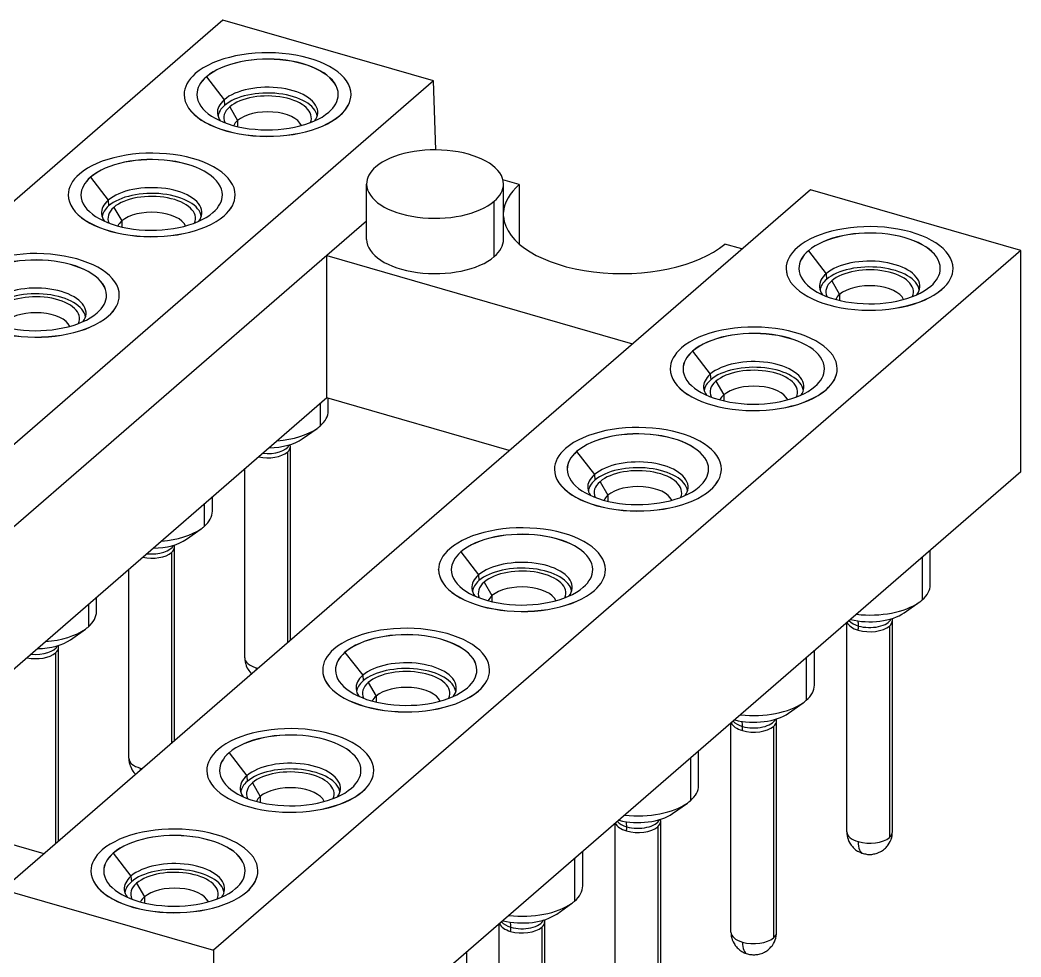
# Model space of a CAD drawing. Header units: millimetres. Extents: x 1 to 18.6, y 1 to 16.8.
# Drawn here: x 7.64 to 18.61, y 6.49 to 16.76 of the extents above; entities that cross this region are included whole.
import ezdxf

# ---------------------------------------------------------------- set-up
doc = ezdxf.new("R2010")
doc.units = ezdxf.units.MM
doc.layers.add('MAIN-1', color=7, linetype='Continuous')

msp = doc.modelspace()

# ---------------------------------------------------------------- linework, layer by layer
at = {"layer": 'MAIN-1', "color": 18, "linetype": 'Continuous', "lineweight": 25, "true_color": 0x000000}
for points in [[(9.867, 16.756), (1.017, 9.092)], [(12.175, 16.09), (9.867, 16.756)], [(9.685, 16.134), (9.685, 16.133)], [(9.685, 16.133), (9.88, 15.882)], [(12.175, 16.09), (3.325, 8.425)], [(12.201, 15.334), (12.175, 16.09)], [(9.441, 15.939), (9.441, 15.94)], [(9.581, 15.94), (9.581, 15.939)], [(11.131, 15.939), (11.131, 15.94)], [(11.271, 15.939), (11.271, 15.94)], [(9.88, 15.882), (9.884, 15.82)], [(9.941, 15.804), (10.027, 15.655)], [(11.149, 15.712), (11.149, 15.711)], [(10.027, 15.655), (10.027, 15.589)], [(8.415, 15.034), (8.415, 15.033)], [(8.415, 15.033), (8.61, 14.782)], [(11.442, 14.353), (11.442, 14.959)], [(13.115, 14.953), (12.936, 15.004)], [(12.942, 14.353), (12.942, 14.959)], [(13.115, 14.953), (13.115, 14.302)], [(16.306, 14.897), (7.456, 7.233)], [(8.171, 14.84), (8.171, 14.84)], [(8.311, 14.84), (8.311, 14.84)], [(9.861, 14.84), (9.861, 14.84)], [(10.001, 14.84), (10.001, 14.84)], [(18.614, 14.231), (16.306, 14.897)], [(8.61, 14.782), (8.614, 14.72)], [(8.671, 14.704), (8.757, 14.555)], [(12.841, 14.165), (12.841, 14.772)], [(9.879, 14.612), (9.879, 14.611)], [(8.757, 14.555), (8.757, 14.49)], [(11.442, 14.553), (11.006, 14.176)], [(15.556, 14.248), (15.367, 14.302)], [(11.006, 14.176), (4.985, 8.962)], [(18.614, 14.231), (9.764, 6.567)], [(11.006, 12.617), (11.006, 14.176)], [(11.006, 14.176), (14.356, 13.209)], [(16.284, 14.229), (16.284, 14.228)], [(16.284, 14.228), (16.479, 13.977)], [(18.614, 11.806), (18.614, 14.231)], [(16.04, 14.034), (16.04, 14.035)], [(16.18, 14.035), (16.18, 14.034)], [(16.479, 13.977), (16.483, 13.915)], [(17.73, 14.034), (17.73, 14.035)], [(17.87, 14.034), (17.87, 14.035)], [(16.54, 13.899), (16.626, 13.75)], [(8.591, 13.74), (8.591, 13.741)], [(8.731, 13.74), (8.731, 13.741)], [(16.626, 13.75), (16.626, 13.684)], [(17.748, 13.807), (17.748, 13.806)], [(8.609, 13.512), (8.609, 13.511)], [(15.014, 13.129), (15.014, 13.128)], [(15.014, 13.128), (15.209, 12.877)], [(14.77, 12.935), (14.77, 12.935)], [(14.91, 12.935), (14.91, 12.935)], [(15.209, 12.877), (15.213, 12.815)], [(16.46, 12.935), (16.46, 12.935)], [(16.6, 12.935), (16.6, 12.935)], [(15.27, 12.799), (15.356, 12.65)], [(15.356, 12.65), (15.356, 12.585)], [(16.478, 12.707), (16.478, 12.706)], [(11.006, 12.617), (5.906, 8.2)], [(10.932, 12.553), (10.932, 12.309)], [(13.006, 12.039), (11.006, 12.617)], [(11.021, 12.475), (11.021, 12.612)], [(10.736, 12.168), (10.899, 12.283)], [(10.606, 9.961), (10.606, 12.086)], [(10.573, 12.023), (10.573, 9.932)], [(13.744, 12.029), (13.744, 12.028)], [(13.744, 12.028), (13.939, 11.777)], [(18.614, 11.806), (9.764, 4.142)], [(10.106, 9.769), (10.106, 11.838)], [(13.5, 11.835), (13.5, 11.836)], [(13.64, 11.836), (13.64, 11.835)], [(13.939, 11.777), (13.943, 11.715)], [(15.19, 11.835), (15.19, 11.836)], [(15.33, 11.835), (15.33, 11.836)], [(14, 11.699), (14.086, 11.551)], [(9.751, 11.375), (9.751, 11.531)], [(14.086, 11.551), (14.086, 11.485)], [(15.208, 11.607), (15.208, 11.606)], [(9.662, 11.453), (9.662, 11.209)], [(9.466, 11.068), (9.629, 11.183)], [(9.336, 8.861), (9.336, 10.986)], [(9.303, 10.923), (9.303, 8.832)], [(12.474, 10.929), (12.669, 10.677)], [(12.474, 10.929), (12.474, 10.929)], [(17.531, 10.868), (17.531, 10.404)], [(17.62, 10.57), (17.62, 10.945)], [(8.836, 8.669), (8.836, 10.738)], [(12.23, 10.735), (12.23, 10.736)], [(12.37, 10.736), (12.37, 10.735)], [(12.669, 10.677), (12.673, 10.616)], [(13.92, 10.735), (13.92, 10.736)], [(14.06, 10.735), (14.06, 10.736)], [(12.73, 10.599), (12.816, 10.451)], [(8.481, 10.276), (8.481, 10.431)], [(12.816, 10.451), (12.816, 10.385)], [(13.938, 10.507), (13.938, 10.506)], [(8.392, 10.354), (8.392, 10.109)], [(17.335, 10.263), (17.498, 10.378)], [(16.705, 7.864), (16.705, 10.153)], [(17.172, 10.118), (17.172, 7.801)], [(17.205, 7.864), (17.205, 10.181)], [(8.196, 9.968), (8.359, 10.084)], [(8.066, 7.761), (8.066, 9.886)], [(8.033, 9.823), (8.033, 7.732)], [(10.106, 9.769), (10.107, 9.746)], [(11.204, 9.83), (11.204, 9.829)], [(11.204, 9.829), (11.399, 9.578)], [(16.261, 9.768), (16.261, 9.304)], [(16.35, 9.47), (16.35, 9.846)], [(10.107, 9.746), (10.11, 9.724)], [(10.11, 9.724), (10.116, 9.701)], [(10.116, 9.701), (10.12, 9.686)], [(10.12, 9.686), (10.123, 9.681)], [(10.123, 9.681), (10.134, 9.656)], [(10.134, 9.656), (10.143, 9.64)], [(10.143, 9.64), (10.15, 9.629)], [(10.15, 9.629), (10.16, 9.615)], [(10.16, 9.615), (10.172, 9.602)], [(10.172, 9.602), (10.181, 9.592)], [(10.96, 9.635), (10.96, 9.636)], [(11.1, 9.636), (11.1, 9.635)], [(11.399, 9.578), (11.403, 9.516)], [(12.65, 9.635), (12.65, 9.636)], [(12.79, 9.635), (12.79, 9.636)], [(11.46, 9.5), (11.546, 9.351)], [(11.546, 9.351), (11.546, 9.285)], [(12.668, 9.407), (12.668, 9.406)], [(16.065, 9.163), (16.228, 9.278)], [(15.435, 6.764), (15.435, 9.053)], [(15.902, 9.018), (15.902, 6.702)], [(15.935, 6.764), (15.935, 9.081)], [(8.836, 8.669), (8.837, 8.646)], [(9.934, 8.73), (9.934, 8.729)], [(9.934, 8.729), (10.129, 8.478)], [(14.991, 8.669), (14.991, 8.204)], [(15.08, 8.371), (15.08, 8.746)], [(8.837, 8.646), (8.84, 8.624)], [(8.84, 8.624), (8.846, 8.602)], [(8.846, 8.602), (8.85, 8.587)], [(8.85, 8.587), (8.853, 8.581)], [(8.853, 8.581), (8.864, 8.557)], [(8.864, 8.557), (8.873, 8.54)], [(8.873, 8.54), (8.88, 8.529)], [(8.88, 8.529), (8.89, 8.515)], [(8.89, 8.515), (8.902, 8.502)], [(8.902, 8.502), (8.911, 8.493)], [(9.69, 8.535), (9.69, 8.536)], [(9.83, 8.536), (9.83, 8.535)], [(10.129, 8.478), (10.133, 8.416)], [(11.38, 8.535), (11.38, 8.536)], [(11.52, 8.535), (11.52, 8.536)], [(10.19, 8.4), (10.276, 8.251)], [(7.906, 7.623), (5.592, 8.291)], [(10.276, 8.251), (10.276, 8.185)], [(11.398, 8.307), (11.398, 8.306)], [(14.795, 8.063), (14.958, 8.179)], [(14.165, 5.664), (14.165, 7.953)], [(14.632, 7.918), (14.632, 5.602)], [(14.665, 5.664), (14.665, 7.981)], [(16.705, 7.864), (16.706, 7.842)], [(16.706, 7.842), (16.709, 7.821)], [(16.709, 7.821), (16.714, 7.8)], [(16.714, 7.8), (16.719, 7.782)], [(17.191, 7.782), (17.197, 7.8)], [(17.197, 7.8), (17.202, 7.821)], [(17.202, 7.821), (17.204, 7.842)], [(17.204, 7.842), (17.205, 7.864)], [(16.719, 7.782), (16.72, 7.779)], [(16.72, 7.779), (16.729, 7.759)], [(16.729, 7.759), (16.739, 7.739)], [(16.739, 7.739), (16.746, 7.729)], [(16.746, 7.729), (16.753, 7.719)], [(16.753, 7.719), (16.766, 7.702)], [(16.766, 7.702), (16.774, 7.693)], [(16.774, 7.693), (16.783, 7.684)], [(16.783, 7.684), (16.791, 7.678)], [(17.12, 7.678), (17.128, 7.684)], [(17.128, 7.684), (17.136, 7.693)], [(17.136, 7.693), (17.144, 7.702)], [(17.144, 7.702), (17.152, 7.711)], [(17.152, 7.711), (17.159, 7.72)], [(17.159, 7.72), (17.171, 7.739)], [(17.171, 7.739), (17.182, 7.759)], [(17.182, 7.759), (17.19, 7.779)], [(17.19, 7.779), (17.191, 7.782)], [(8.664, 7.63), (8.664, 7.629)], [(8.664, 7.629), (8.859, 7.378)], [(13.81, 7.271), (13.81, 7.646)], [(16.791, 7.678), (16.802, 7.668)], [(16.802, 7.668), (16.813, 7.66)], [(16.813, 7.66), (16.824, 7.653)], [(16.824, 7.653), (16.826, 7.652)], [(16.826, 7.652), (16.839, 7.645)], [(16.839, 7.645), (16.851, 7.639)], [(16.851, 7.639), (16.857, 7.636)], [(16.857, 7.636), (16.871, 7.631)], [(16.871, 7.631), (16.885, 7.626)], [(16.885, 7.626), (16.898, 7.623)], [(16.898, 7.623), (16.91, 7.621)], [(16.91, 7.621), (16.921, 7.619)], [(16.921, 7.619), (16.933, 7.617)], [(16.933, 7.617), (16.944, 7.617)], [(16.944, 7.617), (16.955, 7.616)], [(16.955, 7.616), (16.966, 7.617)], [(16.966, 7.617), (16.978, 7.617)], [(16.978, 7.617), (16.989, 7.619)], [(16.989, 7.619), (17.001, 7.621)], [(17.001, 7.621), (17.013, 7.623)], [(17.013, 7.623), (17.026, 7.626)], [(17.026, 7.626), (17.039, 7.631)], [(17.039, 7.631), (17.053, 7.636)], [(17.053, 7.636), (17.06, 7.639)], [(17.06, 7.639), (17.072, 7.645)], [(17.072, 7.645), (17.085, 7.652)], [(17.085, 7.652), (17.086, 7.653)], [(17.086, 7.653), (17.097, 7.66)], [(17.097, 7.66), (17.109, 7.668)], [(17.109, 7.668), (17.12, 7.678)], [(13.721, 7.569), (13.721, 7.104)], [(8.42, 7.435), (8.42, 7.436)], [(8.56, 7.436), (8.56, 7.435)], [(8.859, 7.378), (8.863, 7.316)], [(10.11, 7.435), (10.11, 7.436)], [(10.25, 7.435), (10.25, 7.436)], [(8.92, 7.3), (9.006, 7.151)], [(7.456, 7.233), (9.764, 6.567)], [(9.006, 7.151), (9.006, 7.085)], [(10.128, 7.207), (10.128, 7.207)], [(13.525, 6.963), (13.688, 7.079)], [(12.895, 4.564), (12.895, 6.853)], [(13.362, 6.819), (13.362, 4.502)], [(13.395, 4.564), (13.395, 6.881)], [(15.435, 6.764), (15.436, 6.743)], [(15.436, 6.743), (15.439, 6.721)], [(15.439, 6.721), (15.444, 6.7)], [(15.444, 6.7), (15.449, 6.682)], [(15.921, 6.682), (15.927, 6.7)], [(15.927, 6.7), (15.932, 6.721)], [(15.932, 6.721), (15.934, 6.743)], [(15.934, 6.743), (15.935, 6.764)], [(15.449, 6.682), (15.45, 6.679)], [(15.45, 6.679), (15.459, 6.659)], [(15.459, 6.659), (15.469, 6.639)], [(15.469, 6.639), (15.476, 6.629)], [(15.476, 6.629), (15.483, 6.619)], [(15.483, 6.619), (15.496, 6.602)], [(15.496, 6.602), (15.504, 6.593)], [(15.504, 6.593), (15.513, 6.585)], [(15.513, 6.585), (15.521, 6.578)], [(15.85, 6.578), (15.858, 6.585)], [(15.858, 6.585), (15.866, 6.593)], [(15.866, 6.593), (15.874, 6.602)], [(15.874, 6.602), (15.882, 6.611)], [(15.882, 6.611), (15.889, 6.62)], [(15.889, 6.62), (15.901, 6.639)], [(15.901, 6.639), (15.912, 6.659)], [(15.912, 6.659), (15.92, 6.679)], [(15.92, 6.679), (15.921, 6.682)], [(9.764, 6.567), (9.764, 4.142)], [(12.54, 6.171), (12.54, 6.546)], [(15.521, 6.578), (15.532, 6.568)], [(15.532, 6.568), (15.543, 6.56)], [(15.543, 6.56), (15.554, 6.553)], [(15.554, 6.553), (15.556, 6.552)], [(15.556, 6.552), (15.569, 6.545)], [(15.569, 6.545), (15.581, 6.539)], [(15.581, 6.539), (15.587, 6.536)], [(15.587, 6.536), (15.601, 6.531)], [(15.601, 6.531), (15.615, 6.527)], [(15.615, 6.527), (15.628, 6.523)], [(15.628, 6.523), (15.64, 6.521)], [(15.64, 6.521), (15.651, 6.519)], [(15.651, 6.519), (15.663, 6.518)], [(15.663, 6.518), (15.674, 6.517)], [(15.674, 6.517), (15.685, 6.517)], [(15.685, 6.517), (15.696, 6.517)], [(15.696, 6.517), (15.708, 6.518)], [(15.708, 6.518), (15.719, 6.519)], [(15.719, 6.519), (15.731, 6.521)], [(15.731, 6.521), (15.743, 6.523)], [(15.743, 6.523), (15.756, 6.527)], [(15.756, 6.527), (15.769, 6.531)], [(15.769, 6.531), (15.783, 6.536)], [(15.783, 6.536), (15.79, 6.539)], [(15.79, 6.539), (15.802, 6.545)], [(15.802, 6.545), (15.815, 6.552)], [(15.815, 6.552), (15.816, 6.553)], [(15.816, 6.553), (15.827, 6.56)], [(15.827, 6.56), (15.839, 6.568)], [(15.839, 6.568), (15.85, 6.578)]]:
    msp.add_lwpolyline(points, dxfattribs=at)
for points in [[(11.271, 15.94), (11.271, 16.147), (10.993, 16.329), (10.593, 16.382), (10.193, 16.436), (9.771, 16.348), (9.564, 16.169)], [(11.131, 15.94), (11.131, 16.116), (10.896, 16.269), (10.557, 16.315), (10.218, 16.36), (9.86, 16.286), (9.685, 16.134)], [(11.131, 15.94), (11.13, 16.115), (10.895, 16.269), (10.556, 16.314), (10.217, 16.359), (9.86, 16.285), (9.685, 16.133)], [(10.906, 15.733), (10.916, 15.86), (10.753, 15.973), (10.51, 16.009), (10.266, 16.044), (10.006, 15.992), (9.88, 15.882)], [(9.441, 15.94), (9.441, 15.733), (9.719, 15.552), (10.119, 15.498), (10.519, 15.445), (10.942, 15.532), (11.149, 15.712)], [(9.441, 15.939), (9.441, 15.732), (9.719, 15.551), (10.119, 15.497), (10.519, 15.444), (10.942, 15.531), (11.149, 15.711)], [(9.581, 15.94), (9.581, 15.765), (9.817, 15.611), (10.156, 15.566), (10.494, 15.521), (10.852, 15.595), (11.027, 15.747)], [(10.9, 15.703), (10.883, 15.822), (10.712, 15.922), (10.479, 15.949), (10.245, 15.976), (10.004, 15.924), (9.884, 15.82)], [(10.825, 15.632), (10.876, 15.747), (10.751, 15.864), (10.531, 15.908), (10.31, 15.951), (10.059, 15.907), (9.941, 15.804)], [(10.728, 15.6), (10.695, 15.677), (10.57, 15.736), (10.415, 15.748), (10.26, 15.76), (10.106, 15.723), (10.027, 15.655)], [(12.942, 14.959), (12.942, 15.129), (12.714, 15.277), (12.386, 15.321), (12.058, 15.365), (11.712, 15.294), (11.542, 15.147)], [(10.001, 14.84), (10.001, 15.047), (9.723, 15.229), (9.323, 15.282), (8.923, 15.336), (8.501, 15.248), (8.294, 15.069)], [(9.861, 14.84), (9.861, 15.016), (9.626, 15.169), (9.287, 15.215), (8.948, 15.26), (8.59, 15.186), (8.415, 15.034)], [(9.861, 14.84), (9.86, 15.016), (9.625, 15.169), (9.286, 15.214), (8.947, 15.259), (8.59, 15.185), (8.415, 15.033)], [(9.636, 14.633), (9.646, 14.76), (9.483, 14.874), (9.24, 14.909), (8.996, 14.944), (8.736, 14.892), (8.61, 14.782)], [(11.442, 14.959), (11.442, 14.789), (11.67, 14.641), (11.998, 14.597), (12.325, 14.553), (12.672, 14.625), (12.841, 14.772)], [(8.171, 14.84), (8.171, 14.633), (8.449, 14.452), (8.849, 14.399), (9.249, 14.345), (9.672, 14.432), (9.879, 14.612)], [(8.171, 14.84), (8.171, 14.632), (8.449, 14.451), (8.849, 14.398), (9.249, 14.344), (9.672, 14.431), (9.879, 14.611)], [(8.311, 14.84), (8.311, 14.665), (8.547, 14.512), (8.886, 14.466), (9.224, 14.421), (9.582, 14.495), (9.757, 14.647)], [(9.63, 14.603), (9.613, 14.723), (9.442, 14.823), (9.209, 14.85), (8.975, 14.877), (8.734, 14.824), (8.614, 14.72)], [(9.555, 14.532), (9.606, 14.647), (9.481, 14.765), (9.261, 14.808), (9.04, 14.851), (8.789, 14.807), (8.671, 14.704)], [(9.458, 14.5), (9.425, 14.577), (9.3, 14.636), (9.145, 14.648), (8.99, 14.66), (8.836, 14.623), (8.757, 14.555)], [(12.942, 14.603), (12.964, 14.313), (13.366, 14.066), (13.929, 13.997), (14.491, 13.927), (15.077, 14.052), (15.367, 14.302)], [(17.87, 14.035), (17.87, 14.242), (17.592, 14.424), (17.192, 14.477), (16.792, 14.531), (16.37, 14.443), (16.163, 14.264)], [(17.73, 14.035), (17.73, 14.211), (17.495, 14.364), (17.156, 14.41), (16.817, 14.455), (16.46, 14.381), (16.284, 14.229)], [(17.73, 14.035), (17.73, 14.21), (17.494, 14.364), (17.155, 14.409), (16.816, 14.454), (16.459, 14.38), (16.284, 14.228)], [(11.442, 14.353), (11.442, 14.183), (11.67, 14.035), (11.998, 13.991), (12.325, 13.947), (12.672, 14.018), (12.841, 14.165)], [(8.731, 13.741), (8.731, 13.948), (8.453, 14.129), (8.053, 14.182), (7.653, 14.236), (7.231, 14.149), (7.024, 13.969)], [(8.591, 13.741), (8.591, 13.916), (8.356, 14.069), (8.017, 14.115), (7.678, 14.16), (7.32, 14.086), (7.145, 13.934)], [(8.591, 13.741), (8.59, 13.916), (8.355, 14.069), (8.016, 14.114), (7.677, 14.159), (7.32, 14.085), (7.145, 13.933)], [(17.505, 13.828), (17.515, 13.955), (17.352, 14.068), (17.109, 14.104), (16.865, 14.139), (16.606, 14.087), (16.479, 13.977)], [(17.499, 13.798), (17.482, 13.917), (17.311, 14.017), (17.078, 14.044), (16.844, 14.071), (16.603, 14.019), (16.483, 13.915)], [(17.424, 13.727), (17.475, 13.842), (17.351, 13.959), (17.13, 14.003), (16.909, 14.046), (16.658, 14.002), (16.54, 13.899)], [(16.04, 14.035), (16.04, 13.828), (16.318, 13.647), (16.718, 13.593), (17.119, 13.54), (17.541, 13.627), (17.748, 13.807)], [(16.04, 14.034), (16.04, 13.827), (16.318, 13.646), (16.718, 13.592), (17.119, 13.539), (17.541, 13.626), (17.748, 13.806)], [(16.18, 14.035), (16.18, 13.86), (16.416, 13.706), (16.755, 13.661), (17.094, 13.616), (17.451, 13.69), (17.626, 13.842)], [(8.366, 13.533), (8.376, 13.66), (8.213, 13.774), (7.97, 13.809), (7.726, 13.844), (7.466, 13.792), (7.34, 13.682)], [(17.327, 13.695), (17.294, 13.772), (17.17, 13.831), (17.014, 13.843), (16.859, 13.855), (16.705, 13.818), (16.626, 13.75)], [(6.901, 13.741), (6.901, 13.534), (7.179, 13.352), (7.579, 13.299), (7.979, 13.245), (8.402, 13.332), (8.609, 13.512)], [(6.901, 13.74), (6.901, 13.533), (7.179, 13.351), (7.579, 13.298), (7.979, 13.244), (8.402, 13.332), (8.609, 13.511)], [(7.041, 13.741), (7.041, 13.565), (7.277, 13.412), (7.616, 13.366), (7.954, 13.321), (8.312, 13.395), (8.487, 13.547)], [(8.36, 13.503), (8.343, 13.623), (8.172, 13.723), (7.939, 13.75), (7.705, 13.777), (7.464, 13.724), (7.344, 13.62)], [(8.285, 13.432), (8.336, 13.548), (8.211, 13.665), (7.991, 13.708), (7.77, 13.751), (7.519, 13.707), (7.401, 13.604)], [(8.188, 13.4), (8.155, 13.477), (8.03, 13.536), (7.875, 13.548), (7.72, 13.56), (7.566, 13.524), (7.487, 13.456)], [(16.6, 12.935), (16.6, 13.142), (16.322, 13.324), (15.922, 13.377), (15.522, 13.431), (15.1, 13.343), (14.893, 13.164)], [(16.46, 12.935), (16.46, 13.111), (16.225, 13.264), (15.886, 13.31), (15.547, 13.355), (15.19, 13.281), (15.014, 13.129)], [(16.46, 12.935), (16.46, 13.111), (16.224, 13.264), (15.885, 13.309), (15.546, 13.354), (15.189, 13.28), (15.014, 13.128)], [(16.235, 12.728), (16.245, 12.855), (16.082, 12.969), (15.839, 13.004), (15.595, 13.039), (15.336, 12.987), (15.209, 12.877)], [(16.229, 12.698), (16.212, 12.818), (16.041, 12.918), (15.808, 12.945), (15.574, 12.972), (15.333, 12.919), (15.213, 12.815)], [(14.77, 12.935), (14.77, 12.728), (15.048, 12.547), (15.448, 12.494), (15.849, 12.44), (16.271, 12.527), (16.478, 12.707)], [(14.77, 12.935), (14.77, 12.727), (15.048, 12.546), (15.448, 12.493), (15.849, 12.439), (16.271, 12.526), (16.478, 12.706)], [(14.91, 12.935), (14.91, 12.76), (15.146, 12.607), (15.485, 12.561), (15.824, 12.516), (16.181, 12.59), (16.356, 12.742)], [(16.154, 12.627), (16.205, 12.742), (16.081, 12.86), (15.86, 12.903), (15.639, 12.946), (15.388, 12.902), (15.27, 12.799)], [(16.057, 12.595), (16.024, 12.672), (15.9, 12.731), (15.744, 12.743), (15.589, 12.755), (15.435, 12.718), (15.356, 12.65)], [(15.33, 11.836), (15.33, 12.043), (15.052, 12.224), (14.652, 12.277), (14.252, 12.331), (13.83, 12.244), (13.623, 12.064)], [(15.19, 11.836), (15.19, 12.011), (14.955, 12.164), (14.616, 12.21), (14.277, 12.255), (13.92, 12.181), (13.744, 12.029)], [(15.19, 11.836), (15.19, 12.011), (14.954, 12.164), (14.615, 12.209), (14.276, 12.254), (13.919, 12.18), (13.744, 12.028)], [(14.965, 11.628), (14.975, 11.755), (14.812, 11.869), (14.569, 11.904), (14.325, 11.939), (14.066, 11.887), (13.939, 11.777)], [(14.959, 11.598), (14.942, 11.718), (14.771, 11.818), (14.538, 11.845), (14.304, 11.872), (14.063, 11.819), (13.943, 11.715)], [(13.5, 11.836), (13.5, 11.629), (13.778, 11.447), (14.178, 11.394), (14.579, 11.34), (15.001, 11.427), (15.208, 11.607)], [(13.5, 11.835), (13.5, 11.628), (13.778, 11.446), (14.178, 11.393), (14.579, 11.339), (15.001, 11.427), (15.208, 11.606)], [(13.64, 11.836), (13.64, 11.66), (13.876, 11.507), (14.215, 11.461), (14.554, 11.416), (14.911, 11.49), (15.086, 11.642)], [(14.884, 11.527), (14.935, 11.643), (14.811, 11.76), (14.59, 11.803), (14.369, 11.846), (14.118, 11.802), (14, 11.699)], [(14.787, 11.495), (14.754, 11.572), (14.63, 11.631), (14.474, 11.643), (14.319, 11.655), (14.165, 11.619), (14.086, 11.551)], [(14.06, 10.736), (14.06, 10.943), (13.782, 11.124), (13.382, 11.178), (12.982, 11.231), (12.56, 11.144), (12.353, 10.964)], [(13.92, 10.736), (13.92, 10.911), (13.685, 11.065), (13.346, 11.11), (13.007, 11.155), (12.65, 11.081), (12.474, 10.929)], [(13.92, 10.736), (13.92, 10.911), (13.684, 11.064), (13.345, 11.109), (13.006, 11.154), (12.649, 11.08), (12.474, 10.929)], [(13.695, 10.529), (13.705, 10.655), (13.542, 10.769), (13.299, 10.804), (13.055, 10.839), (12.796, 10.787), (12.669, 10.677)], [(13.689, 10.498), (13.672, 10.618), (13.501, 10.718), (13.268, 10.745), (13.034, 10.772), (12.793, 10.719), (12.673, 10.616)], [(12.23, 10.736), (12.23, 10.529), (12.508, 10.347), (12.908, 10.294), (13.309, 10.24), (13.731, 10.328), (13.938, 10.507)], [(12.23, 10.735), (12.23, 10.528), (12.508, 10.347), (12.908, 10.293), (13.309, 10.239), (13.731, 10.327), (13.938, 10.506)], [(12.37, 10.736), (12.37, 10.56), (12.606, 10.407), (12.945, 10.361), (13.284, 10.316), (13.641, 10.39), (13.816, 10.542)], [(13.614, 10.427), (13.665, 10.543), (13.541, 10.66), (13.32, 10.703), (13.099, 10.746), (12.848, 10.702), (12.73, 10.599)], [(13.517, 10.396), (13.484, 10.472), (13.36, 10.531), (13.204, 10.543), (13.049, 10.556), (12.895, 10.519), (12.816, 10.451)], [(12.79, 9.636), (12.79, 9.843), (12.512, 10.024), (12.112, 10.078), (11.712, 10.131), (11.29, 10.044), (11.083, 9.865)], [(16.833, 10.118), (16.901, 10.099), (16.982, 10.097), (17.053, 10.112), (17.124, 10.128), (17.176, 10.159), (17.193, 10.197)], [(12.65, 9.636), (12.65, 9.811), (12.415, 9.965), (12.076, 10.01), (11.737, 10.056), (11.38, 9.981), (11.204, 9.83)], [(12.65, 9.636), (12.65, 9.811), (12.414, 9.964), (12.075, 10.009), (11.736, 10.055), (11.379, 9.98), (11.204, 9.829)], [(12.425, 9.429), (12.435, 9.555), (12.272, 9.669), (12.029, 9.704), (11.785, 9.74), (11.526, 9.687), (11.399, 9.578)], [(12.419, 9.399), (12.402, 9.518), (12.231, 9.618), (11.998, 9.645), (11.764, 9.672), (11.523, 9.62), (11.403, 9.516)], [(10.96, 9.636), (10.96, 9.429), (11.238, 9.248), (11.638, 9.194), (12.039, 9.14), (12.461, 9.228), (12.668, 9.407)], [(10.96, 9.635), (10.96, 9.428), (11.238, 9.247), (11.638, 9.193), (12.039, 9.139), (12.461, 9.227), (12.668, 9.406)], [(11.1, 9.636), (11.1, 9.46), (11.336, 9.307), (11.675, 9.262), (12.014, 9.216), (12.371, 9.29), (12.546, 9.442)], [(12.344, 9.327), (12.395, 9.443), (12.271, 9.56), (12.05, 9.603), (11.829, 9.646), (11.578, 9.602), (11.46, 9.5)], [(12.247, 9.296), (12.214, 9.373), (12.09, 9.431), (11.934, 9.444), (11.779, 9.456), (11.625, 9.419), (11.546, 9.351)], [(11.52, 8.536), (11.52, 8.743), (11.242, 8.924), (10.842, 8.978), (10.442, 9.032), (10.02, 8.944), (9.813, 8.765)], [(15.563, 9.018), (15.631, 8.999), (15.712, 8.997), (15.783, 9.012), (15.854, 9.028), (15.906, 9.06), (15.923, 9.098)], [(11.38, 8.536), (11.38, 8.711), (11.145, 8.865), (10.806, 8.91), (10.467, 8.956), (10.11, 8.882), (9.934, 8.73)], [(11.38, 8.536), (11.38, 8.711), (11.144, 8.864), (10.805, 8.91), (10.466, 8.955), (10.109, 8.881), (9.934, 8.729)], [(11.155, 8.329), (11.165, 8.455), (11.002, 8.569), (10.759, 8.604), (10.515, 8.64), (10.256, 8.587), (10.129, 8.478)], [(11.149, 8.299), (11.132, 8.418), (10.961, 8.518), (10.728, 8.545), (10.494, 8.572), (10.253, 8.52), (10.133, 8.416)], [(9.69, 8.536), (9.69, 8.329), (9.968, 8.148), (10.368, 8.094), (10.769, 8.04), (11.191, 8.128), (11.398, 8.307)], [(9.69, 8.535), (9.69, 8.328), (9.968, 8.147), (10.368, 8.093), (10.769, 8.04), (11.191, 8.127), (11.398, 8.306)], [(9.83, 8.536), (9.83, 8.361), (10.066, 8.207), (10.405, 8.162), (10.744, 8.116), (11.101, 8.19), (11.276, 8.342)], [(11.074, 8.227), (11.125, 8.343), (11.001, 8.46), (10.78, 8.503), (10.559, 8.546), (10.308, 8.502), (10.19, 8.4)], [(10.977, 8.196), (10.944, 8.273), (10.82, 8.331), (10.664, 8.344), (10.509, 8.356), (10.355, 8.319), (10.276, 8.251)], [(10.25, 7.436), (10.25, 7.643), (9.972, 7.824), (9.572, 7.878), (9.172, 7.932), (8.75, 7.844), (8.543, 7.665)], [(14.293, 7.919), (14.361, 7.899), (14.442, 7.897), (14.513, 7.913), (14.584, 7.928), (14.636, 7.96), (14.653, 7.998)], [(10.11, 7.436), (10.11, 7.612), (9.875, 7.765), (9.536, 7.81), (9.197, 7.856), (8.84, 7.782), (8.664, 7.63)], [(10.11, 7.436), (10.11, 7.611), (9.874, 7.765), (9.535, 7.81), (9.196, 7.855), (8.839, 7.781), (8.664, 7.629)], [(9.885, 7.229), (9.895, 7.356), (9.732, 7.469), (9.489, 7.505), (9.245, 7.54), (8.986, 7.488), (8.859, 7.378)], [(9.879, 7.199), (9.862, 7.318), (9.691, 7.418), (9.458, 7.445), (9.224, 7.472), (8.983, 7.42), (8.863, 7.316)], [(8.42, 7.436), (8.42, 7.229), (8.698, 7.048), (9.098, 6.994), (9.499, 6.941), (9.921, 7.028), (10.128, 7.207)], [(8.42, 7.435), (8.42, 7.228), (8.698, 7.047), (9.098, 6.993), (9.499, 6.94), (9.921, 7.027), (10.128, 7.207)], [(8.56, 7.436), (8.56, 7.261), (8.796, 7.107), (9.135, 7.062), (9.474, 7.016), (9.831, 7.091), (10.006, 7.242)], [(9.804, 7.127), (9.855, 7.243), (9.731, 7.36), (9.51, 7.403), (9.289, 7.446), (9.038, 7.402), (8.92, 7.3)], [(9.707, 7.096), (9.674, 7.173), (9.55, 7.232), (9.394, 7.244), (9.239, 7.256), (9.085, 7.219), (9.006, 7.151)], [(13.023, 6.819), (13.091, 6.799), (13.172, 6.797), (13.243, 6.813), (13.314, 6.828), (13.366, 6.86), (13.383, 6.898)]]:
    msp.add_open_spline(points, degree=3, knots=[0, 0, 0, 0, 1, 1, 1, 2, 2, 2, 2], dxfattribs=at)
for points in [[(9.564, 16.169), (9.483, 16.099), (9.441, 16.021), (9.441, 15.94)], [(9.685, 16.134), (9.617, 16.075), (9.581, 16.008), (9.581, 15.94)], [(9.685, 16.133), (9.617, 16.075), (9.582, 16.008), (9.581, 15.94)], [(11.027, 15.747), (11.095, 15.805), (11.131, 15.872), (11.131, 15.94)], [(11.149, 15.712), (11.229, 15.781), (11.271, 15.86), (11.271, 15.94)], [(11.149, 15.711), (11.229, 15.78), (11.271, 15.859), (11.271, 15.939)], [(9.88, 15.882), (9.828, 15.837), (9.802, 15.785), (9.807, 15.733)], [(9.884, 15.82), (9.843, 15.784), (9.818, 15.744), (9.813, 15.703)], [(9.941, 15.804), (9.88, 15.752), (9.862, 15.69), (9.888, 15.632)], [(9.807, 15.733), (9.809, 15.705), (9.82, 15.678), (9.838, 15.652)], [(10.874, 15.652), (10.893, 15.678), (10.903, 15.705), (10.906, 15.733)], [(10.027, 15.655), (10.007, 15.638), (9.993, 15.62), (9.985, 15.6)], [(11.542, 15.147), (11.476, 15.09), (11.442, 15.025), (11.442, 14.959)], [(8.294, 15.069), (8.213, 15), (8.171, 14.921), (8.171, 14.84)], [(8.415, 15.034), (8.347, 14.975), (8.311, 14.908), (8.311, 14.84)], [(8.415, 15.033), (8.347, 14.975), (8.312, 14.908), (8.311, 14.84)], [(12.841, 14.772), (12.907, 14.829), (12.942, 14.893), (12.942, 14.959)], [(13.115, 14.953), (13.009, 14.861), (12.95, 14.758), (12.942, 14.653)], [(9.757, 14.647), (9.825, 14.706), (9.861, 14.772), (9.861, 14.84)], [(9.879, 14.611), (9.959, 14.68), (10.001, 14.759), (10.001, 14.84)], [(9.879, 14.612), (9.959, 14.681), (10.001, 14.76), (10.001, 14.84)], [(8.61, 14.782), (8.558, 14.737), (8.532, 14.685), (8.537, 14.633)], [(8.614, 14.72), (8.573, 14.684), (8.548, 14.644), (8.543, 14.603)], [(8.671, 14.704), (8.61, 14.652), (8.592, 14.59), (8.618, 14.532)], [(8.537, 14.633), (8.539, 14.606), (8.55, 14.578), (8.568, 14.552)], [(9.604, 14.552), (9.623, 14.578), (9.633, 14.606), (9.636, 14.633)], [(8.757, 14.555), (8.737, 14.538), (8.723, 14.52), (8.715, 14.5)], [(12.841, 14.165), (12.907, 14.222), (12.942, 14.287), (12.942, 14.353)], [(16.163, 14.264), (16.083, 14.194), (16.04, 14.116), (16.04, 14.035)], [(16.284, 14.229), (16.216, 14.17), (16.18, 14.103), (16.18, 14.035)], [(16.284, 14.228), (16.216, 14.17), (16.181, 14.103), (16.18, 14.035)], [(16.479, 13.977), (16.427, 13.932), (16.401, 13.88), (16.406, 13.828)], [(17.626, 13.842), (17.695, 13.9), (17.73, 13.967), (17.73, 14.035)], [(17.748, 13.807), (17.828, 13.876), (17.87, 13.955), (17.87, 14.035)], [(17.748, 13.806), (17.828, 13.875), (17.87, 13.954), (17.87, 14.034)], [(16.406, 13.828), (16.408, 13.8), (16.419, 13.773), (16.437, 13.747)], [(16.483, 13.915), (16.442, 13.879), (16.417, 13.839), (16.412, 13.798)], [(16.54, 13.899), (16.479, 13.847), (16.461, 13.785), (16.487, 13.727)], [(17.473, 13.747), (17.492, 13.773), (17.503, 13.8), (17.505, 13.828)], [(8.487, 13.547), (8.555, 13.606), (8.591, 13.673), (8.591, 13.741)], [(8.609, 13.512), (8.689, 13.581), (8.731, 13.66), (8.731, 13.741)], [(8.609, 13.511), (8.689, 13.58), (8.731, 13.659), (8.731, 13.74)], [(16.626, 13.75), (16.606, 13.733), (16.592, 13.715), (16.584, 13.695)], [(8.334, 13.452), (8.353, 13.478), (8.363, 13.506), (8.366, 13.533)], [(14.893, 13.164), (14.813, 13.095), (14.77, 13.016), (14.77, 12.935)], [(15.014, 13.129), (14.946, 13.07), (14.91, 13.003), (14.91, 12.935)], [(15.014, 13.128), (14.946, 13.07), (14.911, 13.003), (14.91, 12.935)], [(15.209, 12.877), (15.157, 12.832), (15.131, 12.78), (15.136, 12.728)], [(16.356, 12.742), (16.425, 12.801), (16.46, 12.867), (16.46, 12.935)], [(16.478, 12.706), (16.558, 12.775), (16.6, 12.854), (16.6, 12.935)], [(16.478, 12.707), (16.558, 12.776), (16.6, 12.855), (16.6, 12.935)], [(15.136, 12.728), (15.138, 12.701), (15.149, 12.673), (15.167, 12.647)], [(15.213, 12.815), (15.172, 12.779), (15.147, 12.739), (15.142, 12.698)], [(15.27, 12.799), (15.209, 12.747), (15.191, 12.685), (15.217, 12.627)], [(16.203, 12.647), (16.222, 12.673), (16.233, 12.701), (16.235, 12.728)], [(15.356, 12.65), (15.336, 12.633), (15.322, 12.615), (15.314, 12.595)], [(10.932, 12.309), (10.99, 12.36), (11.021, 12.417), (11.021, 12.475)], [(10.899, 12.283), (10.911, 12.292), (10.922, 12.3), (10.932, 12.309)], [(10.463, 12.147), (10.639, 12.161), (10.796, 12.211), (10.899, 12.283)], [(10.304, 12.01), (10.436, 11.996), (10.565, 12.037), (10.594, 12.102)], [(10.374, 12.07), (10.518, 12.072), (10.652, 12.109), (10.736, 12.168)], [(10.573, 12.023), (10.595, 12.042), (10.606, 12.064), (10.606, 12.086)], [(10.606, 12.086), (10.606, 12.092), (10.605, 12.098), (10.604, 12.104)], [(10.259, 11.97), (10.375, 11.946), (10.51, 11.969), (10.573, 12.023)], [(13.623, 12.064), (13.543, 11.995), (13.5, 11.916), (13.5, 11.836)], [(13.744, 12.029), (13.676, 11.97), (13.64, 11.904), (13.64, 11.836)], [(13.744, 12.028), (13.676, 11.97), (13.641, 11.903), (13.64, 11.836)], [(13.939, 11.777), (13.887, 11.732), (13.861, 11.681), (13.866, 11.628)], [(15.086, 11.642), (15.155, 11.701), (15.19, 11.768), (15.19, 11.836)], [(15.208, 11.607), (15.288, 11.676), (15.33, 11.755), (15.33, 11.836)], [(15.208, 11.606), (15.288, 11.675), (15.33, 11.754), (15.33, 11.835)], [(13.943, 11.715), (13.902, 11.68), (13.877, 11.64), (13.872, 11.598)], [(14, 11.699), (13.939, 11.647), (13.921, 11.586), (13.947, 11.527)], [(13.866, 11.628), (13.868, 11.601), (13.879, 11.573), (13.897, 11.547)], [(14.086, 11.551), (14.066, 11.533), (14.052, 11.515), (14.044, 11.495)], [(14.933, 11.547), (14.952, 11.573), (14.963, 11.601), (14.965, 11.628)], [(9.662, 11.209), (9.72, 11.26), (9.751, 11.317), (9.751, 11.375)], [(9.629, 11.183), (9.641, 11.192), (9.652, 11.2), (9.662, 11.209)], [(9.193, 11.047), (9.369, 11.062), (9.526, 11.111), (9.629, 11.183)], [(9.034, 10.91), (9.166, 10.896), (9.295, 10.937), (9.324, 11.003)], [(9.104, 10.97), (9.248, 10.973), (9.382, 11.009), (9.466, 11.068)], [(9.303, 10.923), (9.325, 10.942), (9.336, 10.964), (9.336, 10.986)], [(9.336, 10.986), (9.336, 10.992), (9.335, 10.998), (9.334, 11.004)], [(8.989, 10.871), (9.105, 10.846), (9.24, 10.869), (9.303, 10.923)], [(12.353, 10.964), (12.273, 10.895), (12.23, 10.816), (12.23, 10.736)], [(12.474, 10.929), (12.406, 10.87), (12.371, 10.803), (12.37, 10.736)], [(12.474, 10.929), (12.406, 10.871), (12.37, 10.804), (12.37, 10.736)], [(12.669, 10.677), (12.617, 10.632), (12.591, 10.581), (12.596, 10.529)], [(13.816, 10.542), (13.885, 10.601), (13.92, 10.668), (13.92, 10.736)], [(13.938, 10.507), (14.018, 10.577), (14.06, 10.655), (14.06, 10.736)], [(13.938, 10.506), (14.018, 10.576), (14.06, 10.655), (14.06, 10.735)], [(12.673, 10.616), (12.632, 10.58), (12.607, 10.54), (12.602, 10.498)], [(12.73, 10.599), (12.669, 10.547), (12.651, 10.486), (12.677, 10.427)], [(17.531, 10.404), (17.59, 10.455), (17.62, 10.512), (17.62, 10.57)], [(12.596, 10.529), (12.598, 10.501), (12.609, 10.474), (12.627, 10.447)], [(12.816, 10.451), (12.796, 10.434), (12.782, 10.415), (12.774, 10.396)], [(13.663, 10.447), (13.682, 10.474), (13.693, 10.501), (13.695, 10.529)], [(16.812, 10.246), (17.073, 10.217), (17.344, 10.269), (17.498, 10.378)], [(17.498, 10.378), (17.51, 10.387), (17.521, 10.395), (17.531, 10.404)], [(8.392, 10.109), (8.45, 10.16), (8.481, 10.217), (8.481, 10.276)], [(16.747, 10.189), (16.953, 10.138), (17.202, 10.169), (17.335, 10.263)], [(8.359, 10.084), (8.371, 10.092), (8.382, 10.101), (8.392, 10.109)], [(16.71, 10.157), (16.724, 10.121), (16.768, 10.09), (16.83, 10.072)], [(16.731, 10.176), (16.752, 10.152), (16.788, 10.131), (16.833, 10.118)], [(16.833, 10.118), (16.833, 10.139), (16.831, 10.158), (16.827, 10.174)], [(16.83, 10.072), (16.95, 10.038), (17.103, 10.058), (17.172, 10.118)], [(16.83, 10.072), (16.832, 10.088), (16.833, 10.104), (16.833, 10.118)], [(17.172, 10.118), (17.194, 10.137), (17.205, 10.159), (17.205, 10.181)], [(17.205, 10.181), (17.205, 10.187), (17.204, 10.193), (17.203, 10.199)], [(7.923, 9.947), (8.099, 9.962), (8.256, 10.011), (8.359, 10.084)], [(7.764, 9.81), (7.896, 9.796), (8.025, 9.837), (8.054, 9.903)], [(7.834, 9.87), (7.978, 9.873), (8.112, 9.909), (8.196, 9.968)], [(8.033, 9.823), (8.055, 9.842), (8.066, 9.864), (8.066, 9.886)], [(8.066, 9.886), (8.066, 9.892), (8.065, 9.898), (8.064, 9.904)], [(7.719, 9.771), (7.835, 9.746), (7.97, 9.769), (8.033, 9.823)], [(10.106, 9.769), (10.106, 9.724), (10.154, 9.683), (10.231, 9.661)], [(11.083, 9.865), (11.003, 9.795), (10.96, 9.716), (10.96, 9.636)], [(11.204, 9.83), (11.136, 9.771), (11.1, 9.704), (11.1, 9.636)], [(11.204, 9.829), (11.136, 9.77), (11.101, 9.704), (11.1, 9.636)], [(10.231, 9.661), (10.238, 9.659), (10.246, 9.657), (10.253, 9.655)], [(10.231, 9.661), (10.231, 9.653), (10.231, 9.645), (10.232, 9.637)], [(11.399, 9.578), (11.347, 9.532), (11.321, 9.481), (11.326, 9.429)], [(12.546, 9.442), (12.615, 9.501), (12.65, 9.568), (12.65, 9.636)], [(12.668, 9.407), (12.748, 9.477), (12.79, 9.556), (12.79, 9.636)], [(12.668, 9.406), (12.748, 9.476), (12.79, 9.555), (12.79, 9.635)], [(11.403, 9.516), (11.362, 9.48), (11.337, 9.44), (11.332, 9.399)], [(11.46, 9.5), (11.399, 9.447), (11.381, 9.386), (11.407, 9.327)], [(16.261, 9.304), (16.32, 9.355), (16.35, 9.412), (16.35, 9.47)], [(11.326, 9.429), (11.328, 9.401), (11.339, 9.374), (11.357, 9.348)], [(11.546, 9.351), (11.526, 9.334), (11.512, 9.315), (11.504, 9.296)], [(12.393, 9.348), (12.412, 9.374), (12.423, 9.401), (12.425, 9.429)], [(15.542, 9.146), (15.803, 9.117), (16.074, 9.169), (16.228, 9.278)], [(16.228, 9.278), (16.24, 9.287), (16.251, 9.295), (16.261, 9.304)], [(15.477, 9.089), (15.683, 9.038), (15.932, 9.069), (16.065, 9.163)], [(15.44, 9.057), (15.454, 9.021), (15.498, 8.991), (15.56, 8.972)], [(15.461, 9.076), (15.482, 9.052), (15.518, 9.032), (15.563, 9.018)], [(15.563, 9.018), (15.563, 9.039), (15.561, 9.058), (15.557, 9.074)], [(15.56, 8.972), (15.68, 8.938), (15.833, 8.958), (15.902, 9.018)], [(15.56, 8.972), (15.562, 8.988), (15.563, 9.004), (15.563, 9.018)], [(15.902, 9.018), (15.924, 9.037), (15.935, 9.059), (15.935, 9.081)], [(15.935, 9.081), (15.935, 9.087), (15.934, 9.093), (15.933, 9.099)], [(8.836, 8.669), (8.836, 8.624), (8.884, 8.583), (8.961, 8.561)], [(9.813, 8.765), (9.733, 8.695), (9.69, 8.616), (9.69, 8.536)], [(9.934, 8.73), (9.866, 8.671), (9.83, 8.604), (9.83, 8.536)], [(9.934, 8.729), (9.866, 8.67), (9.831, 8.604), (9.83, 8.536)], [(8.961, 8.561), (8.968, 8.559), (8.976, 8.557), (8.983, 8.555)], [(8.961, 8.561), (8.961, 8.553), (8.961, 8.545), (8.962, 8.537)], [(10.129, 8.478), (10.077, 8.433), (10.051, 8.381), (10.056, 8.329)], [(11.276, 8.342), (11.345, 8.401), (11.38, 8.468), (11.38, 8.536)], [(11.398, 8.307), (11.478, 8.377), (11.52, 8.456), (11.52, 8.536)], [(11.398, 8.306), (11.478, 8.376), (11.52, 8.455), (11.52, 8.535)], [(10.133, 8.416), (10.092, 8.38), (10.067, 8.34), (10.062, 8.299)], [(10.19, 8.4), (10.129, 8.348), (10.111, 8.286), (10.137, 8.227)], [(14.991, 8.204), (15.05, 8.255), (15.08, 8.312), (15.08, 8.371)], [(10.056, 8.329), (10.058, 8.301), (10.069, 8.274), (10.087, 8.248)], [(10.276, 8.251), (10.256, 8.234), (10.242, 8.215), (10.234, 8.196)], [(11.123, 8.248), (11.142, 8.274), (11.153, 8.301), (11.155, 8.329)], [(14.272, 8.046), (14.533, 8.017), (14.804, 8.069), (14.958, 8.179)], [(14.958, 8.179), (14.97, 8.187), (14.981, 8.196), (14.991, 8.204)], [(14.207, 7.99), (14.413, 7.938), (14.662, 7.969), (14.795, 8.063)], [(14.17, 7.957), (14.184, 7.922), (14.228, 7.891), (14.29, 7.873)], [(14.191, 7.976), (14.212, 7.952), (14.248, 7.932), (14.293, 7.919)], [(14.293, 7.919), (14.293, 7.939), (14.291, 7.958), (14.287, 7.974)], [(14.29, 7.873), (14.292, 7.889), (14.293, 7.904), (14.293, 7.919)], [(14.29, 7.873), (14.41, 7.838), (14.563, 7.859), (14.632, 7.918)], [(14.632, 7.918), (14.654, 7.937), (14.665, 7.959), (14.665, 7.981)], [(14.665, 7.981), (14.665, 7.987), (14.664, 7.993), (14.663, 7.999)], [(16.705, 7.864), (16.705, 7.819), (16.753, 7.778), (16.83, 7.756)], [(16.83, 7.756), (16.95, 7.721), (17.103, 7.742), (17.172, 7.801)], [(17.172, 7.801), (17.194, 7.82), (17.205, 7.842), (17.205, 7.864)], [(16.83, 7.756), (16.83, 7.685), (16.851, 7.636), (16.885, 7.626)], [(8.543, 7.665), (8.463, 7.595), (8.42, 7.516), (8.42, 7.436)], [(8.664, 7.63), (8.596, 7.571), (8.56, 7.504), (8.56, 7.436)], [(8.664, 7.629), (8.596, 7.57), (8.561, 7.504), (8.56, 7.436)], [(8.859, 7.378), (8.807, 7.333), (8.781, 7.281), (8.786, 7.229)], [(10.006, 7.242), (10.075, 7.301), (10.11, 7.368), (10.11, 7.436)], [(10.128, 7.207), (10.208, 7.277), (10.25, 7.356), (10.25, 7.436)], [(10.128, 7.207), (10.208, 7.276), (10.25, 7.355), (10.25, 7.435)], [(8.863, 7.316), (8.822, 7.28), (8.797, 7.24), (8.792, 7.199)], [(8.92, 7.3), (8.859, 7.248), (8.841, 7.186), (8.867, 7.127)], [(13.721, 7.104), (13.78, 7.155), (13.81, 7.212), (13.81, 7.271)], [(8.786, 7.229), (8.788, 7.201), (8.799, 7.174), (8.817, 7.148)], [(9.006, 7.151), (8.986, 7.134), (8.972, 7.115), (8.964, 7.096)], [(9.853, 7.148), (9.872, 7.174), (9.883, 7.201), (9.885, 7.229)], [(13.002, 6.946), (13.263, 6.917), (13.534, 6.97), (13.688, 7.079)], [(13.688, 7.079), (13.7, 7.087), (13.711, 7.096), (13.721, 7.104)], [(12.937, 6.89), (13.143, 6.838), (13.392, 6.869), (13.525, 6.963)], [(12.9, 6.857), (12.914, 6.822), (12.958, 6.791), (13.02, 6.773)], [(12.921, 6.876), (12.942, 6.852), (12.978, 6.832), (13.023, 6.819)], [(13.023, 6.819), (13.023, 6.839), (13.021, 6.858), (13.017, 6.874)], [(13.02, 6.773), (13.14, 6.738), (13.293, 6.759), (13.362, 6.819)], [(13.02, 6.773), (13.022, 6.789), (13.023, 6.804), (13.023, 6.819)], [(13.362, 6.819), (13.384, 6.838), (13.395, 6.859), (13.395, 6.881)], [(13.395, 6.881), (13.395, 6.887), (13.394, 6.893), (13.393, 6.899)], [(15.435, 6.764), (15.435, 6.719), (15.483, 6.678), (15.56, 6.656)], [(15.56, 6.656), (15.68, 6.621), (15.833, 6.642), (15.902, 6.702)], [(15.902, 6.702), (15.924, 6.721), (15.935, 6.742), (15.935, 6.764)], [(15.56, 6.656), (15.56, 6.585), (15.581, 6.536), (15.615, 6.527)]]:
    msp.add_open_spline(points, degree=3, dxfattribs=at)

doc.saveas('drawing.dxf')
